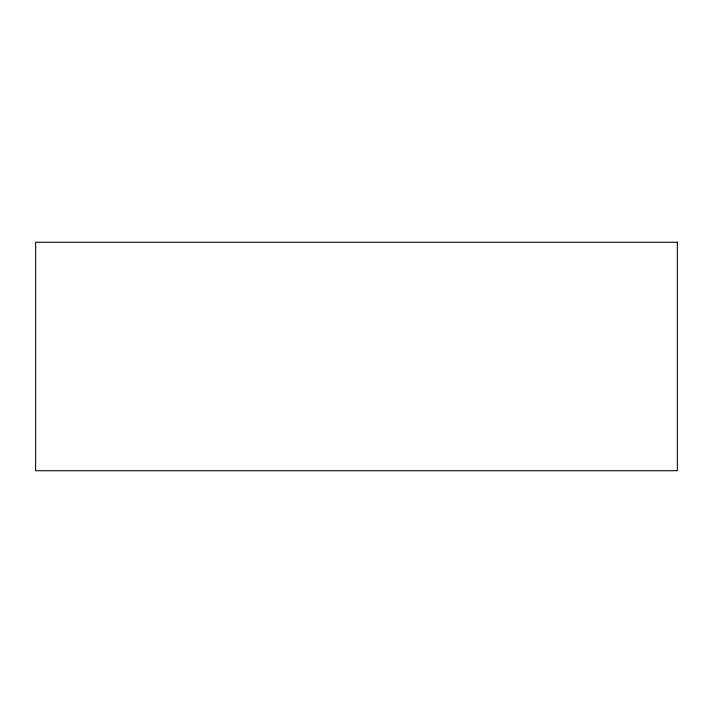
<?xml version="1.0" encoding="UTF-8"?>
<svg xmlns="http://www.w3.org/2000/svg" width="713" height="713" viewBox="0 0 713 713"><rect width="100%" height="100%" fill="white"/><g stroke="black" fill="none" stroke-linecap="round" stroke-linejoin="round"><path stroke-width="1.07" d="M677.35 242.277L35.65 242.277L35.65 470.723L677.35 470.723L677.35 242.277"/></g></svg>
